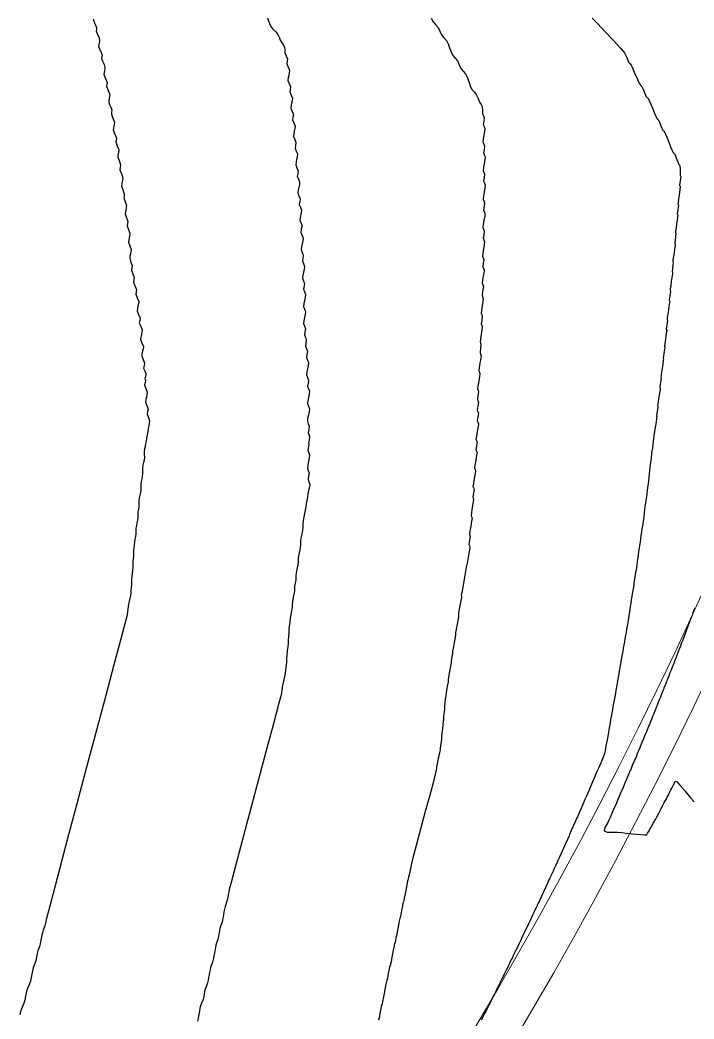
# Model space of a CAD drawing. Header units: millimetres. Extents: x 340454 to 342791, y 6993867 to 6995092.
# Drawn here: x 341757.8 to 341791.19, y 6994443.25 to 6994492.7 of the extents above; entities that cross this region are included whole.
import ezdxf

# ---------------------------------------------------------------- set-up
doc = ezdxf.new("R2010")
doc.units = ezdxf.units.MM
doc.header["$LTSCALE"] = 10
for name, color, linetype in [('T-HM-CURVA_INTERMEDIARIA', 45, 'Continuous'), ('T-HM-CURVA_MESTRA', 20, 'Continuous'), ('URB-Calçadas', 2, 'Continuous'), ('URB-Quadras', 3, 'Continuous')]:
    doc.layers.add(name, color=color, linetype=linetype)

msp = doc.modelspace()

# ---------------------------------------------------------------- linework, layer by layer
at = {"layer": 'T-HM-CURVA_INTERMEDIARIA', "color": 45, "linetype": 'Continuous', "lineweight": -3, "flags": 128}
for points, elevation in [([(341761.415, 6994492.751), (341761.462, 6994492.632), (341761.545, 6994492.444), (341761.592, 6994492.325), (341761.58, 6994492.238), (341761.567, 6994492.152), (341761.614, 6994492.035), (341761.695, 6994491.849), (341761.742, 6994491.731), (341761.733, 6994491.644), (341761.716, 6994491.556), (341761.7, 6994491.468), (341761.691, 6994491.38), (341761.736, 6994491.263), (341761.816, 6994491.08), (341761.862, 6994490.962), (341761.849, 6994490.873), (341761.836, 6994490.783), (341761.88, 6994490.667), (341761.959, 6994490.486), (341762.003, 6994490.369), (341761.994, 6994490.279), (341761.977, 6994490.188), (341761.96, 6994490.097), (341761.951, 6994490.007), (341761.994, 6994489.891), (341762.071, 6994489.712), (341762.114, 6994489.595), (341762.101, 6994489.503), (341762.088, 6994489.412), (341762.13, 6994489.296), (341762.206, 6994489.12), (341762.248, 6994489.004), (341762.239, 6994488.912), (341762.221, 6994488.818), (341762.203, 6994488.724), (341762.194, 6994488.631), (341762.236, 6994488.516), (341762.309, 6994488.342), (341762.351, 6994488.226), (341762.337, 6994488.131), (341762.323, 6994488.037), (341762.364, 6994487.923), (341762.436, 6994487.751), (341762.477, 6994487.636), (341762.468, 6994487.541), (341762.449, 6994487.444), (341762.43, 6994487.348), (341762.421, 6994487.252), (341762.496, 6994487.053), (341762.572, 6994486.854), (341762.557, 6994486.756), (341762.543, 6994486.659), (341762.617, 6994486.462), (341762.691, 6994486.265), (341762.68, 6994486.159), (341762.661, 6994486.068), (341762.647, 6994485.99), (341762.638, 6994485.914), (341762.709, 6994485.736), (341762.783, 6994485.523), (341762.765, 6994485.4), (341762.746, 6994485.278), (341762.818, 6994485.075), (341762.889, 6994484.891), (341762.878, 6994484.79), (341762.858, 6994484.688), (341762.837, 6994484.586), (341762.827, 6994484.485), (341762.897, 6994484.293), (341762.966, 6994484.1), (341762.95, 6994483.997), (341762.935, 6994483.894), (341763.003, 6994483.704), (341763.071, 6994483.514), (341763.061, 6994483.41), (341763.039, 6994483.306), (341763.018, 6994483.201), (341763.007, 6994483.097), (341763.055, 6994482.947), (341763.102, 6994482.827), (341763.123, 6994482.773), (341763.141, 6994482.719), (341763.123, 6994482.629), (341763.108, 6994482.508), (341763.173, 6994482.321), (341763.239, 6994482.134), (341763.228, 6994482.028), (341763.206, 6994481.92), (341763.183, 6994481.813), (341763.172, 6994481.706), (341763.236, 6994481.521), (341763.3, 6994481.335), (341763.289, 6994481.227), (341763.266, 6994481.119), (341763.243, 6994481.01), (341763.232, 6994480.901), (341763.294, 6994480.718), (341763.357, 6994480.533), (341763.339, 6994480.423), (341763.322, 6994480.313), (341763.387, 6994480.13), (341763.453, 6994479.946), (341763.434, 6994479.835), (341763.417, 6994479.724), (341763.492, 6994479.539), (341763.567, 6994479.353), (341763.549, 6994479.24), (341763.531, 6994479.128), (341763.604, 6994478.945), (341763.678, 6994478.762), (341763.666, 6994478.649), (341763.641, 6994478.535), (341763.615, 6994478.421), (341763.604, 6994478.307), (341763.675, 6994478.126), (341763.747, 6994477.944), (341763.728, 6994477.829), (341763.709, 6994477.714), (341763.779, 6994477.535), (341763.849, 6994477.355), (341763.837, 6994477.239), (341763.81, 6994477.123), (341763.784, 6994477.005), (341763.772, 6994476.889), (341763.84, 6994476.712), (341763.908, 6994476.533), (341763.895, 6994476.416), (341763.868, 6994476.298), (341763.841, 6994476.179), (341763.829, 6994476.062), (341763.895, 6994475.886), (341763.961, 6994475.709), (341763.941, 6994475.589), (341763.921, 6994475.47), (341763.974, 6994475.328), (341764.027, 6994475.184), (341764.009, 6994475.038), (341763.986, 6994474.944), (341764.014, 6994474.867), (341763.991, 6994474.772), (341763.973, 6994474.625), (341764.037, 6994474.451), (341764.1, 6994474.275), (341764.087, 6994474.154), (341764.058, 6994474.031), (341764.03, 6994473.908), (341764.016, 6994473.786), (341764.078, 6994473.614), (341764.14, 6994473.44), (341764.118, 6994473.316), (341764.097, 6994473.193), (341764.157, 6994473.022), (341764.218, 6994472.851), (341764.204, 6994472.727), (341764.174, 6994472.602), (341764.152, 6994472.477), (341764.13, 6994472.351), (341764.108, 6994472.226), (341764.085, 6994472.1), (341764.063, 6994471.974), (341764.041, 6994471.847), (341764.019, 6994471.721), (341763.996, 6994471.594), (341763.97, 6994471.467), (341763.951, 6994471.339), (341763.956, 6994471.192), (341763.96, 6994471.043), (341763.941, 6994470.915), (341763.915, 6994470.787), (341763.889, 6994470.659), (341763.869, 6994470.53), (341763.87, 6994470.385), (341763.871, 6994470.239), (341763.851, 6994470.11), (341763.825, 6994469.981), (341763.798, 6994469.851), (341763.778, 6994469.721), (341763.779, 6994469.577), (341763.779, 6994469.432), (341763.759, 6994469.302), (341763.732, 6994469.171), (341763.706, 6994469.041), (341763.685, 6994468.909), (341763.686, 6994468.766), (341763.686, 6994468.622), (341763.662, 6994468.49), (341763.638, 6994468.359), (341763.638, 6994468.217), (341763.638, 6994468.074), (341763.618, 6994467.942), (341763.59, 6994467.809), (341763.563, 6994467.677), (341763.542, 6994467.543), (341763.542, 6994467.402), (341763.542, 6994467.261), (341763.52, 6994467.127), (341763.493, 6994466.993), (341763.472, 6994466.857), (341763.453, 6994466.719), (341763.435, 6994466.58), (341763.422, 6994466.439), (341763.422, 6994466.299), (341763.421, 6994466.16), (341763.406, 6994466.018), (341763.39, 6994465.878), (341763.39, 6994465.739), (341763.389, 6994465.601), (341763.376, 6994465.462), (341763.358, 6994465.318), (341763.34, 6994465.172), (341763.326, 6994465.033), (341763.326, 6994464.895), (341763.325, 6994464.758), (341763.307, 6994464.614), (341763.287, 6994464.474), (341763.281, 6994464.342), (341763.271, 6994464.21), (341763.246, 6994464.076), (341763.213, 6994463.935), (341763.18, 6994463.791), (341763.154, 6994463.658), (341763.142, 6994463.529), (341763.13, 6994463.4), (341763.104, 6994463.267), (341763.07, 6994463.122), (341762.988, 6994462.811), (341762.771, 6994461.996), (341762.447, 6994460.778), (341762.042, 6994459.258), (341761.584, 6994457.538), (341761.099, 6994455.718), (341760.615, 6994453.899), (341760.158, 6994452.182), (341759.755, 6994450.669), (341759.433, 6994449.46), (341759.219, 6994448.655), (341759.139, 6994448.357), (341759.12, 6994448.266), (341759.102, 6994448.174), (341759.084, 6994448.082), (341759.064, 6994447.989), (341759.02, 6994447.854), (341758.949, 6994447.641), (341758.905, 6994447.507), (341758.886, 6994447.417), (341758.87, 6994447.328), (341758.853, 6994447.238), (341758.836, 6994447.149), (341758.82, 6994447.059), (341758.802, 6994446.969), (341758.758, 6994446.833), (341758.685, 6994446.618), (341758.641, 6994446.484), (341758.624, 6994446.397), (341758.608, 6994446.309), (341758.593, 6994446.221), (341758.575, 6994446.134), (341758.53, 6994445.996), (341758.455, 6994445.775), (341758.41, 6994445.639), (341758.393, 6994445.555), (341758.378, 6994445.469), (341758.362, 6994445.384), (341758.346, 6994445.299), (341758.331, 6994445.213), (341758.313, 6994445.127), (341758.261, 6994444.988), (341758.174, 6994444.763), (341758.123, 6994444.625), (341758.106, 6994444.543), (341758.092, 6994444.459), (341758.076, 6994444.376), (341758.06, 6994444.293), (341758.046, 6994444.209), (341758.028, 6994444.125), (341757.972, 6994443.985), (341757.878, 6994443.756), (341757.822, 6994443.618), (341757.806, 6994443.537), (341757.792, 6994443.456)], 698), ([(341770.055, 6994492.806), (341770.107, 6994492.661), (341770.158, 6994492.515), (341770.225, 6994492.375), (341770.328, 6994492.25), (341770.464, 6994492.111), (341770.569, 6994491.984), (341770.632, 6994491.841), (341770.688, 6994491.693), (341770.81, 6994491.508), (341770.907, 6994491.348), (341770.913, 6994491.218), (341770.914, 6994491.086), (341770.985, 6994490.926), (341771.049, 6994490.771), (341771.031, 6994490.646), (341771.013, 6994490.52), (341771.078, 6994490.365), (341771.144, 6994490.209), (341771.135, 6994490.083), (341771.108, 6994489.955), (341771.081, 6994489.827), (341771.071, 6994489.701), (341771.136, 6994489.547), (341771.2, 6994489.392), (341771.182, 6994489.264), (341771.163, 6994489.135), (341771.226, 6994488.983), (341771.289, 6994488.83), (341771.28, 6994488.702), (341771.252, 6994488.572), (341771.225, 6994488.441), (341771.215, 6994488.312), (341771.276, 6994488.162), (341771.338, 6994488.01), (341771.319, 6994487.879), (341771.3, 6994487.748), (341771.361, 6994487.599), (341771.421, 6994487.449), (341771.411, 6994487.318), (341771.383, 6994487.186), (341771.355, 6994487.053), (341771.345, 6994486.922), (341771.404, 6994486.774), (341771.463, 6994486.625), (341771.443, 6994486.491), (341771.424, 6994486.358), (341771.482, 6994486.212), (341771.54, 6994486.065), (341771.529, 6994485.932), (341771.5, 6994485.797), (341771.471, 6994485.662), (341771.461, 6994485.528), (341771.518, 6994485.383), (341771.574, 6994485.237), (341771.554, 6994485.101), (341771.534, 6994484.966), (341771.59, 6994484.823), (341771.645, 6994484.678), (341771.635, 6994484.543), (341771.605, 6994484.405), (341771.575, 6994484.268), (341771.564, 6994484.132), (341771.618, 6994483.99), (341771.673, 6994483.846), (341771.652, 6994483.709), (341771.632, 6994483.571), (341771.685, 6994483.43), (341771.738, 6994483.289), (341771.725, 6994483.136), (341771.696, 6994483.011), (341771.674, 6994482.903), (341771.664, 6994482.795), (341771.718, 6994482.634), (341771.768, 6994482.515), (341771.758, 6994482.453), (341771.733, 6994482.35), (341771.716, 6994482.173), (341771.767, 6994482.036), (341771.818, 6994481.897), (341771.806, 6994481.757), (341771.775, 6994481.615), (341771.744, 6994481.473), (341771.732, 6994481.332), (341771.782, 6994481.195), (341771.831, 6994481.058), (341771.81, 6994480.915), (341771.788, 6994480.773), (341771.836, 6994480.638), (341771.885, 6994480.502), (341771.873, 6994480.361), (341771.841, 6994480.216), (341771.811, 6994480.051), (341771.797, 6994479.928), (341771.831, 6994479.816), (341771.864, 6994479.737), (341771.892, 6994479.66), (341771.866, 6994479.55), (341771.847, 6994479.371), (341771.893, 6994479.238), (341771.94, 6994479.106), (341771.927, 6994478.965), (341771.894, 6994478.815), (341771.862, 6994478.663), (341771.849, 6994478.523), (341771.894, 6994478.391), (341771.939, 6994478.26), (341771.926, 6994478.119), (341771.893, 6994477.966), (341771.86, 6994477.811), (341771.847, 6994477.671), (341771.891, 6994477.541), (341771.935, 6994477.411), (341771.911, 6994477.263), (341771.888, 6994477.114), (341771.934, 6994476.985), (341771.98, 6994476.855), (341771.955, 6994476.708), (341771.933, 6994476.557), (341771.985, 6994476.426), (341772.038, 6994476.296), (341772.014, 6994476.144), (341771.99, 6994475.995), (341772.041, 6994475.866), (341772.093, 6994475.738), (341772.08, 6994475.596), (341772.044, 6994475.436), (341772.008, 6994475.274), (341771.995, 6994475.132), (341772.045, 6994475.005), (341772.095, 6994474.877), (341772.07, 6994474.724), (341772.045, 6994474.573), (341772.094, 6994474.447), (341772.142, 6994474.321), (341772.129, 6994474.181), (341772.092, 6994474.014), (341772.055, 6994473.847), (341772.041, 6994473.707), (341772.088, 6994473.582), (341772.136, 6994473.458), (341772.121, 6994473.318), (341772.084, 6994473.148), (341772.047, 6994472.978), (341772.032, 6994472.838), (341772.078, 6994472.715), (341772.124, 6994472.592), (341772.099, 6994472.424), (341772.071, 6994472.28), (341772.108, 6994472.18), (341772.145, 6994472.081), (341772.12, 6994471.904), (341772.092, 6994471.767), (341772.111, 6994471.714), (341772.082, 6994471.586), (341772.057, 6994471.398), (341772.102, 6994471.277), (341772.146, 6994471.156), (341772.13, 6994471.017), (341772.091, 6994470.839), (341772.052, 6994470.66), (341772.036, 6994470.521), (341772.079, 6994470.401), (341772.121, 6994470.282), (341772.094, 6994470.121), (341772.066, 6994469.962), (341772.107, 6994469.844), (341772.149, 6994469.726), (341772.132, 6994469.588), (341772.092, 6994469.405), (341772.064, 6994469.244), (341772.035, 6994469.082), (341772.007, 6994468.92), (341771.978, 6994468.757), (341771.95, 6994468.595), (341771.921, 6994468.432), (341771.892, 6994468.269), (341771.863, 6994468.105), (341771.826, 6994467.907), (341771.805, 6994467.777), (341771.808, 6994467.676), (341771.811, 6994467.575), (341771.79, 6994467.445), (341771.753, 6994467.246), (341771.715, 6994467.045), (341771.694, 6994466.915), (341771.694, 6994466.816), (341771.695, 6994466.718), (341771.674, 6994466.588), (341771.636, 6994466.386), (341771.598, 6994466.182), (341771.576, 6994466.052), (341771.576, 6994465.955), (341771.577, 6994465.857), (341771.555, 6994465.727), (341771.517, 6994465.522), (341771.478, 6994465.317), (341771.456, 6994465.186), (341771.456, 6994465.09), (341771.457, 6994464.994), (341771.426, 6994464.825), (341771.396, 6994464.656), (341771.396, 6994464.561), (341771.396, 6994464.466), (341771.374, 6994464.335), (341771.335, 6994464.127), (341771.295, 6994463.918), (341771.273, 6994463.787), (341771.273, 6994463.693), (341771.273, 6994463.599), (341771.249, 6994463.468), (341771.21, 6994463.257), (341771.183, 6994463.084), (341771.159, 6994462.909), (341771.133, 6994462.689), (341771.12, 6994462.551), (341771.12, 6994462.459), (341771.12, 6994462.367), (341771.1, 6994462.187), (341771.08, 6994462.008), (341771.08, 6994461.917), (341771.08, 6994461.826), (341771.065, 6994461.69), (341771.04, 6994461.466), (341771.014, 6994461.241), (341770.999, 6994461.104), (341770.999, 6994461.015), (341770.998, 6994460.925), (341770.975, 6994460.744), (341770.951, 6994460.565), (341770.946, 6994460.479), (341770.941, 6994460.393), (341770.914, 6994460.262), (341770.866, 6994460.045), (341770.819, 6994459.825), (341770.791, 6994459.695), (341770.784, 6994459.611), (341770.776, 6994459.528), (341770.75, 6994459.396), (341770.701, 6994459.177), (341770.605, 6994458.813), (341770.368, 6994457.924), (341770.032, 6994456.66), (341769.636, 6994455.174), (341769.22, 6994453.614), (341768.825, 6994452.132), (341768.491, 6994450.878), (341768.258, 6994450.002), (341768.166, 6994449.656), (341768.138, 6994449.524), (341768.112, 6994449.392), (341768.086, 6994449.26), (341768.057, 6994449.127), (341768.006, 6994448.971), (341767.955, 6994448.818), (341767.927, 6994448.688), (341767.903, 6994448.557), (341767.879, 6994448.427), (341767.854, 6994448.296), (341767.832, 6994448.165), (341767.805, 6994448.034), (341767.754, 6994447.879), (341767.703, 6994447.726), (341767.676, 6994447.597), (341767.654, 6994447.467), (341767.632, 6994447.337), (341767.605, 6994447.207), (341767.553, 6994447.05), (341767.501, 6994446.896), (341767.475, 6994446.768), (341767.453, 6994446.64), (341767.429, 6994446.511), (341767.404, 6994446.382), (341767.383, 6994446.252), (341767.356, 6994446.123), (341767.296, 6994445.966), (341767.237, 6994445.81), (341767.21, 6994445.684), (341767.189, 6994445.556), (341767.165, 6994445.428), (341767.14, 6994445.3), (341767.119, 6994445.17), (341767.092, 6994445.042), (341767.028, 6994444.885), (341766.965, 6994444.729), (341766.938, 6994444.603), (341766.917, 6994444.476), (341766.896, 6994444.348), (341766.869, 6994444.221), (341766.803, 6994444.061), (341766.738, 6994443.904), (341766.712, 6994443.78), (341766.691, 6994443.653), (341766.668, 6994443.528), (341766.644, 6994443.401), (341766.624, 6994443.274), (341766.596, 6994443.148)], 699), ([(341786.141, 6994492.785), (341786.245, 6994492.681), (341786.418, 6994492.499), (341786.77, 6994492.131), (341787.184, 6994491.691), (341787.546, 6994491.299), (341787.74, 6994491.069), (341787.838, 6994490.88), (341787.901, 6994490.712), (341787.94, 6994490.614), (341788.009, 6994490.539), (341788.078, 6994490.464), (341788.123, 6994490.37), (341788.193, 6994490.204), (341788.277, 6994490.005), (341788.362, 6994489.802), (341788.434, 6994489.632), (341788.478, 6994489.539), (341788.542, 6994489.47), (341788.605, 6994489.4), (341788.663, 6994489.269), (341788.749, 6994489.059), (341788.806, 6994488.931), (341788.865, 6994488.865), (341788.925, 6994488.8), (341788.967, 6994488.708), (341789.039, 6994488.535), (341789.125, 6994488.327), (341789.213, 6994488.115), (341789.286, 6994487.937), (341789.327, 6994487.847), (341789.382, 6994487.787), (341789.436, 6994487.727), (341789.492, 6994487.594), (341789.582, 6994487.373), (341789.637, 6994487.243), (341789.688, 6994487.187), (341789.738, 6994487.13), (341789.778, 6994487.041), (341789.851, 6994486.86), (341789.939, 6994486.644), (341790.028, 6994486.424), (341790.103, 6994486.239), (341790.142, 6994486.15), (341790.187, 6994486.099), (341790.232, 6994486.048), (341790.289, 6994485.913), (341790.382, 6994485.681), (341790.434, 6994485.551), (341790.462, 6994485.509), (341790.489, 6994485.465), (341790.493, 6994485.347), (341790.498, 6994485.139), (341790.502, 6994485.023), (341790.534, 6994484.946), (341790.504, 6994484.734), (341790.474, 6994484.523), (341790.506, 6994484.448), (341790.486, 6994484.303), (341790.446, 6994484.025), (341790.418, 6994483.833), (341790.394, 6994483.672), (341790.385, 6994483.601), (341790.416, 6994483.527), (341790.4, 6994483.415), (341790.371, 6994483.213), (341790.355, 6994483.102), (341790.385, 6994483.029), (341790.375, 6994482.957), (341790.352, 6994482.796), (341790.324, 6994482.603), (341790.295, 6994482.41), (341790.272, 6994482.248), (341790.262, 6994482.176), (341790.291, 6994482.106), (341790.275, 6994481.993), (341790.245, 6994481.79), (341790.229, 6994481.678), (341790.257, 6994481.609), (341790.247, 6994481.537), (341790.223, 6994481.374), (341790.195, 6994481.18), (341790.166, 6994480.985), (341790.142, 6994480.822), (341790.132, 6994480.75), (341790.159, 6994480.683), (341790.143, 6994480.57), (341790.112, 6994480.365), (341790.096, 6994480.252), (341790.122, 6994480.186), (341790.112, 6994480.114), (341790.088, 6994479.95), (341790.059, 6994479.755), (341790.03, 6994479.559), (341790.006, 6994479.394), (341789.996, 6994479.322), (341790.02, 6994479.258), (341790.004, 6994479.144), (341789.973, 6994478.938), (341789.957, 6994478.825), (341789.981, 6994478.762), (341789.971, 6994478.69), (341789.946, 6994478.525), (341789.916, 6994478.328), (341789.887, 6994478.13), (341789.862, 6994477.965), (341789.852, 6994477.892), (341789.875, 6994477.832), (341789.858, 6994477.717), (341789.826, 6994477.509), (341789.81, 6994477.395), (341789.832, 6994477.336), (341789.82, 6994477.254), (341789.794, 6994477.079), (341789.766, 6994476.899), (341789.732, 6994476.673), (341789.715, 6994476.558), (341789.736, 6994476.501), (341789.722, 6994476.403), (341789.704, 6994476.285), (341789.672, 6994476.077), (341789.656, 6994475.964), (341789.676, 6994475.909), (341789.665, 6994475.836), (341789.64, 6994475.668), (341789.609, 6994475.468), (341789.579, 6994475.268), (341789.553, 6994475.1), (341789.542, 6994475.027), (341789.561, 6994474.974), (341789.544, 6994474.858), (341789.511, 6994474.647), (341789.494, 6994474.531), (341789.512, 6994474.479), (341789.502, 6994474.407), (341789.476, 6994474.238), (341789.444, 6994474.036), (341789.413, 6994473.834), (341789.387, 6994473.665), (341789.376, 6994473.592), (341789.394, 6994473.542), (341789.376, 6994473.426), (341789.342, 6994473.213), (341789.325, 6994473.097), (341789.341, 6994473.049), (341789.33, 6994472.976), (341789.304, 6994472.806), (341789.272, 6994472.603), (341789.246, 6994472.443), (341789.225, 6994472.316), (341789.202, 6994472.155), (341789.182, 6994471.983), (341789.168, 6994471.834), (341789.148, 6994471.661), (341789.123, 6994471.5), (341789.101, 6994471.372), (341789.077, 6994471.211), (341789.056, 6994471.042), (341789.04, 6994470.898), (341789.02, 6994470.717), (341789, 6994470.54), (341788.984, 6994470.4), (341788.963, 6994470.223), (341788.943, 6994470.046), (341788.928, 6994469.906), (341788.908, 6994469.73), (341788.888, 6994469.55), (341788.872, 6994469.406), (341788.85, 6994469.237), (341788.825, 6994469.074), (341788.802, 6994468.945), (341788.776, 6994468.782), (341788.754, 6994468.613), (341788.737, 6994468.47), (341788.716, 6994468.29), (341788.695, 6994468.111), (341788.678, 6994467.968), (341788.655, 6994467.798), (341788.629, 6994467.634), (341788.606, 6994467.505), (341788.579, 6994467.341), (341788.556, 6994467.168), (341788.539, 6994467.022), (341788.515, 6994466.849), (341788.489, 6994466.685), (341788.465, 6994466.554), (341788.439, 6994466.39), (341788.414, 6994466.219), (341788.396, 6994466.076), (341788.372, 6994465.899), (341788.348, 6994465.723), (341788.328, 6994465.584), (341788.303, 6994465.413), (341788.276, 6994465.246), (341788.253, 6994465.112), (341788.226, 6994464.945), (341788.201, 6994464.771), (341788.182, 6994464.627), (341788.156, 6994464.454), (341788.128, 6994464.288), (341788.104, 6994464.156), (341788.076, 6994463.989), (341788.049, 6994463.819), (341788.029, 6994463.677), (341788.003, 6994463.5), (341787.977, 6994463.323), (341787.956, 6994463.182), (341787.929, 6994463.011), (341787.901, 6994462.843), (341787.877, 6994462.71), (341787.847, 6994462.543), (341787.817, 6994462.375), (341787.794, 6994462.241), (341787.764, 6994462.073), (341787.734, 6994461.904), (341787.71, 6994461.77), (341787.681, 6994461.601), (341787.651, 6994461.432), (341787.627, 6994461.297), (341787.597, 6994461.127), (341787.567, 6994460.957), (341787.543, 6994460.822), (341787.513, 6994460.651), (341787.483, 6994460.478), (341787.459, 6994460.337), (341787.429, 6994460.163), (341787.398, 6994459.991), (341787.374, 6994459.855), (341787.343, 6994459.684), (341787.313, 6994459.51), (341787.289, 6994459.37), (341787.258, 6994459.195), (341787.227, 6994459.023), (341787.203, 6994458.886), (341787.172, 6994458.714), (341787.141, 6994458.54), (341787.116, 6994458.4), (341787.085, 6994458.225), (341787.054, 6994458.051), (341787.03, 6994457.914), (341786.998, 6994457.74), (341786.967, 6994457.566), (341786.942, 6994457.427), (341786.911, 6994457.251), (341786.878, 6994457.066), (341786.851, 6994456.916), (341786.823, 6994456.763), (341786.779, 6994456.516), (341786.754, 6994456.384), (341786.734, 6994456.335), (341786.713, 6994456.286), (341786.681, 6994456.21), (341786.612, 6994456.046), (341786.529, 6994455.85), (341786.463, 6994455.694), (341786.41, 6994455.571), (341786.344, 6994455.415), (341786.278, 6994455.26), (341786.225, 6994455.137), (341786.159, 6994454.982), (341786.092, 6994454.827), (341786.039, 6994454.704), (341785.972, 6994454.549), (341785.905, 6994454.394), (341785.852, 6994454.271), (341785.785, 6994454.117), (341785.699, 6994453.92), (341785.627, 6994453.755), (341785.596, 6994453.685), (341785.576, 6994453.639), (341785.492, 6994453.446), (341785.407, 6994453.253), (341785.383, 6994453.199), (341785.299, 6994453.009), (341785.215, 6994452.819), (341785.189, 6994452.759), (341785.106, 6994452.573), (341785.023, 6994452.386), (341784.994, 6994452.32), (341784.912, 6994452.137), (341784.829, 6994451.954), (341784.797, 6994451.882), (341784.716, 6994451.702), (341784.635, 6994451.522), (341784.6, 6994451.444), (341784.52, 6994451.267), (341784.44, 6994451.09), (341784.401, 6994451.006), (341784.323, 6994450.833), (341784.243, 6994450.659), (341784.223, 6994450.614), (341784.202, 6994450.568), (341784.124, 6994450.399), (341784.046, 6994450.229), (341784.024, 6994450.18), (341784.001, 6994450.131), (341783.925, 6994449.966), (341783.848, 6994449.799), (341783.824, 6994449.747), (341783.8, 6994449.694), (341783.725, 6994449.533), (341783.649, 6994449.37), (341783.623, 6994449.314), (341783.597, 6994449.258), (341783.524, 6994449.101), (341783.449, 6994448.942), (341783.421, 6994448.882), (341783.393, 6994448.822), (341783.321, 6994448.669), (341783.248, 6994448.514), (341783.218, 6994448.45), (341783.188, 6994448.387), (341783.118, 6994448.238), (341783.046, 6994448.086), (341783.014, 6994448.019), (341782.983, 6994447.952), (341782.914, 6994447.807), (341782.843, 6994447.659), (341782.81, 6994447.588), (341782.776, 6994447.517), (341782.708, 6994447.376), (341782.64, 6994447.233), (341782.604, 6994447.158), (341782.568, 6994447.083), (341782.502, 6994446.946), (341782.435, 6994446.807), (341782.397, 6994446.728), (341782.359, 6994446.649), (341782.295, 6994446.517), (341782.229, 6994446.381), (341782.189, 6994446.298), (341782.149, 6994446.215), (341782.086, 6994446.088), (341782.022, 6994445.956), (341781.98, 6994445.869), (341781.938, 6994445.782), (341781.877, 6994445.659), (341781.815, 6994445.532), (341781.77, 6994445.441), (341781.725, 6994445.35), (341781.667, 6994445.231), (341781.606, 6994445.108), (341781.559, 6994445.013), (341781.512, 6994444.918), (341781.455, 6994444.803), (341781.397, 6994444.685), (341781.347, 6994444.585), (341781.298, 6994444.486), (341781.243, 6994444.376), (341781.186, 6994444.262), (341781.135, 6994444.158), (341781.083, 6994444.055), (341781.03, 6994443.949), (341780.975, 6994443.84), (341780.92, 6994443.73), (341780.866, 6994443.624), (341780.814, 6994443.521), (341780.763, 6994443.418), (341780.705, 6994443.304), (341780.649, 6994443.193)], 701), ([(341791.218, 6994463.576), (341791.182, 6994463.479), (341791.133, 6994463.35), (341791.086, 6994463.223), (341791.05, 6994463.128), (341791.015, 6994463.034), (341790.965, 6994462.902), (341790.916, 6994462.772), (341790.881, 6994462.681), (341790.847, 6994462.59), (341790.795, 6994462.454), (341790.744, 6994462.321), (341790.711, 6994462.234), (341790.678, 6994462.146), (341790.624, 6994462.007), (341790.572, 6994461.871), (341790.54, 6994461.787), (341790.508, 6994461.703), (341790.453, 6994461.561), (341790.399, 6994461.421), (341790.368, 6994461.34), (341790.337, 6994461.26), (341790.28, 6994461.114), (341790.225, 6994460.971), (341790.195, 6994460.894), (341790.165, 6994460.817), (341790.106, 6994460.668), (341790.049, 6994460.522), (341790.02, 6994460.448), (341789.992, 6994460.375), (341789.932, 6994460.223), (341789.873, 6994460.073), (341789.845, 6994460.003), (341789.818, 6994459.933), (341789.756, 6994459.778), (341789.695, 6994459.624), (341789.669, 6994459.558), (341789.642, 6994459.492), (341789.579, 6994459.333), (341789.517, 6994459.176), (341789.491, 6994459.114), (341789.466, 6994459.051), (341789.401, 6994458.889), (341789.337, 6994458.728), (341789.313, 6994458.67), (341789.289, 6994458.611), (341789.222, 6994458.445), (341789.156, 6994458.281), (341789.134, 6994458.226), (341789.111, 6994458.171), (341789.042, 6994458.001), (341788.974, 6994457.833), (341788.953, 6994457.783), (341788.932, 6994457.732), (341788.861, 6994457.558), (341788.791, 6994457.386), (341788.772, 6994457.34), (341788.753, 6994457.293), (341788.679, 6994457.116), (341788.607, 6994456.94), (341788.572, 6994456.854), (341788.496, 6994456.673), (341788.422, 6994456.494), (341788.39, 6994456.416), (341788.312, 6994456.231), (341788.236, 6994456.048), (341788.207, 6994455.979), (341788.127, 6994455.79), (341788.048, 6994455.602), (341788.023, 6994455.542), (341787.941, 6994455.349), (341787.86, 6994455.157), (341787.838, 6994455.105), (341787.782, 6994454.973), (341787.671, 6994454.713), (341787.607, 6994454.564), (341787.551, 6994454.432), (341787.48, 6994454.268), (341787.412, 6994454.109), (341787.357, 6994453.983), (341787.289, 6994453.824), (341787.22, 6994453.665), (341787.165, 6994453.539), (341787.096, 6994453.381), (341787.024, 6994453.215), (341786.966, 6994453.083), (341786.902, 6994452.937), (341786.771, 6994452.72), (341786.736, 6994452.559), (341786.891, 6994452.504), (341787.158, 6994452.497), (341787.401, 6994452.492), (341787.611, 6994452.472), (341787.82, 6994452.452), (341788.145, 6994452.421), (341788.555, 6994452.382), (341788.758, 6994452.362), (341788.805, 6994452.342), (341788.84, 6994452.379), (341788.882, 6994452.441), (341788.929, 6994452.516), (341788.957, 6994452.562), (341789.001, 6994452.638), (341789.03, 6994452.689), (341789.072, 6994452.762), (341789.099, 6994452.81), (341789.128, 6994452.862), (341789.168, 6994452.936), (341789.204, 6994453.002), (341789.23, 6994453.051), (341789.272, 6994453.129), (341789.336, 6994453.249), (341789.437, 6994453.44), (341789.524, 6994453.603), (341789.555, 6994453.662), (341789.587, 6994453.722), (341789.642, 6994453.826), (341789.711, 6994453.957), (341789.767, 6994454.062), (341789.814, 6994454.153), (341789.856, 6994454.232), (341789.898, 6994454.312), (341789.975, 6994454.458), (341790.041, 6994454.584), (341790.084, 6994454.667), (341790.175, 6994454.844), (341790.266, 6994455.016), (341790.347, 6994454.984), (341790.38, 6994454.945), (341790.492, 6994454.814), (341790.745, 6994454.518), (341791.018, 6994454.199), (341791.19, 6994453.996)], 702)]:
    msp.add_lwpolyline(points, dxfattribs=dict(at, elevation=elevation))
at = {"layer": 'T-HM-CURVA_MESTRA', "color": 20, "linetype": 'Continuous', "lineweight": -3, "elevation": 700, "flags": 128}
msp.add_lwpolyline([(341778.171, 6994492.782), (341778.257, 6994492.608), (341778.387, 6994492.466), (341778.517, 6994492.324), (341778.597, 6994492.139), (341778.673, 6994491.958), (341778.799, 6994491.821), (341778.924, 6994491.683), (341779.009, 6994491.509), (341779.08, 6994491.313), (341779.154, 6994491.113), (341779.238, 6994490.938), (341779.358, 6994490.805), (341779.477, 6994490.673), (341779.557, 6994490.481), (341779.635, 6994490.293), (341779.75, 6994490.165), (341779.864, 6994490.037), (341779.947, 6994489.861), (341780.023, 6994489.652), (341780.101, 6994489.439), (341780.183, 6994489.262), (341780.292, 6994489.139), (341780.401, 6994489.016), (341780.494, 6994488.803), (341780.561, 6994488.622), (341780.635, 6994488.516), (341780.698, 6994488.407), (341780.707, 6994488.222), (341780.708, 6994488.054), (341780.752, 6994487.956), (341780.791, 6994487.858), (341780.768, 6994487.689), (341780.743, 6994487.522), (341780.784, 6994487.425), (341780.825, 6994487.328), (341780.812, 6994487.194), (341780.777, 6994486.99), (341780.742, 6994486.784), (341780.728, 6994486.651), (341780.768, 6994486.555), (341780.808, 6994486.459), (341780.784, 6994486.288), (341780.759, 6994486.118), (341780.798, 6994486.024), (341780.837, 6994485.93), (341780.823, 6994485.796), (341780.788, 6994485.588), (341780.753, 6994485.378), (341780.738, 6994485.244), (341780.776, 6994485.151), (341780.814, 6994485.058), (341780.79, 6994484.885), (341780.765, 6994484.713), (341780.802, 6994484.621), (341780.839, 6994484.529), (341780.825, 6994484.395), (341780.789, 6994484.183), (341780.753, 6994483.97), (341780.738, 6994483.836), (341780.775, 6994483.745), (341780.811, 6994483.654), (341780.786, 6994483.479), (341780.76, 6994483.305), (341780.796, 6994483.215), (341780.831, 6994483.126), (341780.816, 6994482.991), (341780.78, 6994482.776), (341780.744, 6994482.56), (341780.728, 6994482.425), (341780.763, 6994482.336), (341780.797, 6994482.247), (341780.771, 6994482.071), (341780.745, 6994481.895), (341780.779, 6994481.808), (341780.813, 6994481.72), (341780.797, 6994481.585), (341780.761, 6994481.367), (341780.724, 6994481.147), (341780.708, 6994481.012), (341780.741, 6994480.925), (341780.774, 6994480.839), (341780.747, 6994480.661), (341780.721, 6994480.483), (341780.753, 6994480.398), (341780.785, 6994480.312), (341780.766, 6994480.157), (341780.731, 6994479.955), (341780.703, 6994479.792), (341780.69, 6994479.676), (341780.722, 6994479.58), (341780.752, 6994479.508), (341780.74, 6994479.428), (341780.711, 6994479.26), (341780.686, 6994479.069), (341780.716, 6994478.986), (341780.747, 6994478.903), (341780.73, 6994478.767), (341780.692, 6994478.542), (341780.654, 6994478.315), (341780.637, 6994478.179), (341780.667, 6994478.098), (341780.696, 6994478.016), (341780.669, 6994477.834), (341780.641, 6994477.652), (341780.67, 6994477.572), (341780.699, 6994477.491), (341780.681, 6994477.355), (341780.643, 6994477.126), (341780.605, 6994476.889), (341780.586, 6994476.76), (341780.606, 6994476.703), (341780.627, 6994476.647), (341780.605, 6994476.446), (341780.586, 6994476.234), (341780.614, 6994476.155), (341780.641, 6994476.077), (341780.623, 6994475.941), (341780.583, 6994475.709), (341780.544, 6994475.475), (341780.526, 6994475.339), (341780.552, 6994475.262), (341780.579, 6994475.185), (341780.56, 6994475.048), (341780.52, 6994474.813), (341780.48, 6994474.578), (341780.462, 6994474.441), (341780.488, 6994474.365), (341780.513, 6994474.289), (341780.484, 6994474.102), (341780.454, 6994473.916), (341780.481, 6994473.84), (341780.508, 6994473.765), (341780.478, 6994473.578), (341780.448, 6994473.39), (341780.479, 6994473.314), (341780.509, 6994473.239), (341780.479, 6994473.05), (341780.449, 6994472.862), (341780.478, 6994472.788), (341780.508, 6994472.714), (341780.489, 6994472.575), (341780.447, 6994472.336), (341780.405, 6994472.096), (341780.385, 6994471.957), (341780.414, 6994471.884), (341780.443, 6994471.811), (341780.412, 6994471.621), (341780.381, 6994471.431), (341780.408, 6994471.359), (341780.436, 6994471.288), (341780.417, 6994471.149), (341780.373, 6994470.906), (341780.33, 6994470.662), (341780.31, 6994470.524), (341780.337, 6994470.453), (341780.364, 6994470.383), (341780.343, 6994470.244), (341780.3, 6994469.999), (341780.256, 6994469.753), (341780.235, 6994469.614), (341780.261, 6994469.545), (341780.287, 6994469.476), (341780.255, 6994469.279), (341780.222, 6994469.089), (341780.242, 6994469.033), (341780.263, 6994468.978), (341780.241, 6994468.842), (341780.197, 6994468.59), (341780.159, 6994468.326), (341780.142, 6994468.171), (341780.166, 6994468.104), (341780.191, 6994468.037), (341780.169, 6994467.897), (341780.123, 6994467.647), (341780.078, 6994467.395), (341780.056, 6994467.255), (341780.079, 6994467.189), (341780.103, 6994467.124), (341780.069, 6994466.927), (341780.034, 6994466.731), (341780.057, 6994466.666), (341780.08, 6994466.602), (341780.058, 6994466.462), (341780.011, 6994466.208), (341779.976, 6994466.01), (341779.941, 6994465.812), (341779.906, 6994465.614), (341779.871, 6994465.415), (341779.836, 6994465.216), (341779.801, 6994465.016), (341779.765, 6994464.816), (341779.73, 6994464.616), (341779.683, 6994464.354), (341779.659, 6994464.214), (341779.661, 6994464.161), (341779.662, 6994464.107), (341779.638, 6994463.967), (341779.591, 6994463.704), (341779.543, 6994463.44), (341779.519, 6994463.299), (341779.519, 6994463.248), (341779.519, 6994463.196), (341779.495, 6994463.056), (341779.447, 6994462.79), (341779.399, 6994462.524), (341779.374, 6994462.383), (341779.374, 6994462.333), (341779.374, 6994462.282), (341779.349, 6994462.141), (341779.301, 6994461.874), (341779.252, 6994461.605), (341779.227, 6994461.463), (341779.228, 6994461.365), (341779.19, 6994461.159), (341779.153, 6994460.954), (341779.153, 6994460.857), (341779.128, 6994460.715), (341779.079, 6994460.445), (341779.029, 6994460.174), (341779.004, 6994460.031), (341779.004, 6994459.937), (341778.977, 6994459.794), (341778.928, 6994459.522), (341778.904, 6994459.371), (341778.886, 6994459.25), (341778.865, 6994459.098), (341778.843, 6994458.904), (341778.825, 6994458.739), (341778.818, 6994458.664), (341778.818, 6994458.574), (341778.805, 6994458.459), (341778.783, 6994458.254), (341778.77, 6994458.139), (341778.77, 6994458.052), (341778.762, 6994457.977), (341778.743, 6994457.812), (341778.721, 6994457.615), (341778.699, 6994457.417), (341778.681, 6994457.251), (341778.672, 6994457.176), (341778.672, 6994457.092), (341778.657, 6994456.977), (341778.63, 6994456.77), (341778.614, 6994456.656), (341778.61, 6994456.576), (341778.595, 6994456.505), (341778.561, 6994456.345), (341778.52, 6994456.155), (341778.479, 6994455.963), (341778.444, 6994455.803), (341778.429, 6994455.731), (341778.422, 6994455.655), (341778.408, 6994455.584), (341778.374, 6994455.423), (341778.331, 6994455.231), (341778.256, 6994454.943), (341778.092, 6994454.328), (341777.875, 6994453.517), (341777.642, 6994452.642), (341777.426, 6994451.836), (341777.265, 6994451.229), (341777.193, 6994450.954), (341777.156, 6994450.783), (341777.122, 6994450.611), (341777.077, 6994450.39), (341777.05, 6994450.265), (341777.028, 6994450.197), (341777.006, 6994450.129), (341776.98, 6994450.005), (341776.937, 6994449.786), (341776.905, 6994449.615), (341776.873, 6994449.443), (341776.832, 6994449.223), (341776.808, 6994449.099), (341776.786, 6994449.033), (341776.764, 6994448.968), (341776.741, 6994448.844), (341776.7, 6994448.625), (341776.659, 6994448.405), (341776.635, 6994448.281), (341776.614, 6994448.216), (341776.592, 6994448.152), (341776.568, 6994448.029), (341776.528, 6994447.81), (341776.496, 6994447.638), (341776.463, 6994447.466), (341776.422, 6994447.244), (341776.398, 6994447.12), (341776.374, 6994447.058), (341776.351, 6994446.996), (341776.327, 6994446.873), (341776.286, 6994446.652), (341776.253, 6994446.48), (341776.221, 6994446.306), (341776.179, 6994446.083), (341776.155, 6994445.959), (341776.131, 6994445.9), (341776.107, 6994445.841), (341776.083, 6994445.718), (341776.042, 6994445.495), (341776.001, 6994445.271), (341775.976, 6994445.148), (341775.953, 6994445.09), (341775.929, 6994445.033), (341775.905, 6994444.91), (341775.864, 6994444.687), (341775.832, 6994444.514), (341775.799, 6994444.34), (341775.757, 6994444.113), (341775.733, 6994443.99), (341775.71, 6994443.936), (341775.688, 6994443.882), (341775.664, 6994443.76), (341775.623, 6994443.534), (341775.581, 6994443.308), (341775.557, 6994443.184)], dxfattribs=at)
at = {"layer": 'URB-Calçadas', "lineweight": 0}
msp.add_lwpolyline([(341813.189, 6994548.521, -0.154603), (341769.061, 6994422.419, -0.499968), (341758.211, 6994421.262), (341722.09, 6994456.659, -0.315349), (341720.75, 6994466.552, 0.143753), (341748.209, 6994550.157, -0.011113), (341750.487, 6994604.294, -0.380362), (341759.213, 6994611.243, -0.065745), (341810.489, 6994599.218, -0.387497), (341814.847, 6994591.795, 0.009382), (341813.189, 6994548.516)], format="xyb", dxfattribs=at)
msp.add_lwpolyline([(341790.258, 6994378.782, 0.100605), (341775.734, 6994403.864, -0.415224), (341775.807, 6994413.121, 0.158402), (341824.186, 6994548.245, -0.007285), (341825.32, 6994581.538, -0.591007), (341835.826, 6994587.824, -0.071689), (341885.087, 6994551.851, -0.211405), (341888.091, 6994544.335, -0.173668), (341813.942, 6994358.869, -0.435412), (341804.363, 6994357.388, -0.187892)], format="xyb", close=True, dxfattribs=at)
at = {"layer": 'URB-Quadras', "color": 252, "lineweight": 0}
msp.add_lwpolyline([(341759.961, 6994423.047, 0.453388), (341767.461, 6994423.619, 0.154587), (341811.19, 6994548.568, -0.00938), (341812.851, 6994591.909, 0.3287), (341809.609, 6994596.878, 0.06575), (341758.965, 6994608.756, 0.424435), (341753.481, 6994604.101, 0.011116), (341751.208, 6994550.08, -0.143782), (341723.221, 6994464.851, 0.364579), (341723.84, 6994458.445), (341759.961, 6994423.047)], format="xyb", dxfattribs=at)
msp.add_lwpolyline([(341777.389, 6994411.898, 0.158416), (341826.185, 6994548.198, -0.007287), (341827.318, 6994581.441, -0.549481), (341834.654, 6994585.615, -0.071144), (341883.012, 6994550.383, -0.213403), (341886.029, 6994542.797, -0.172257), (341812.444, 6994360.194, -0.382994), (341805.809, 6994359.427, -0.188977), (341792.674, 6994379.442, 0.101092), (341777.604, 6994405.523, -0.360343)], format="xyb", close=True, dxfattribs=at)

doc.saveas('drawing.dxf')
